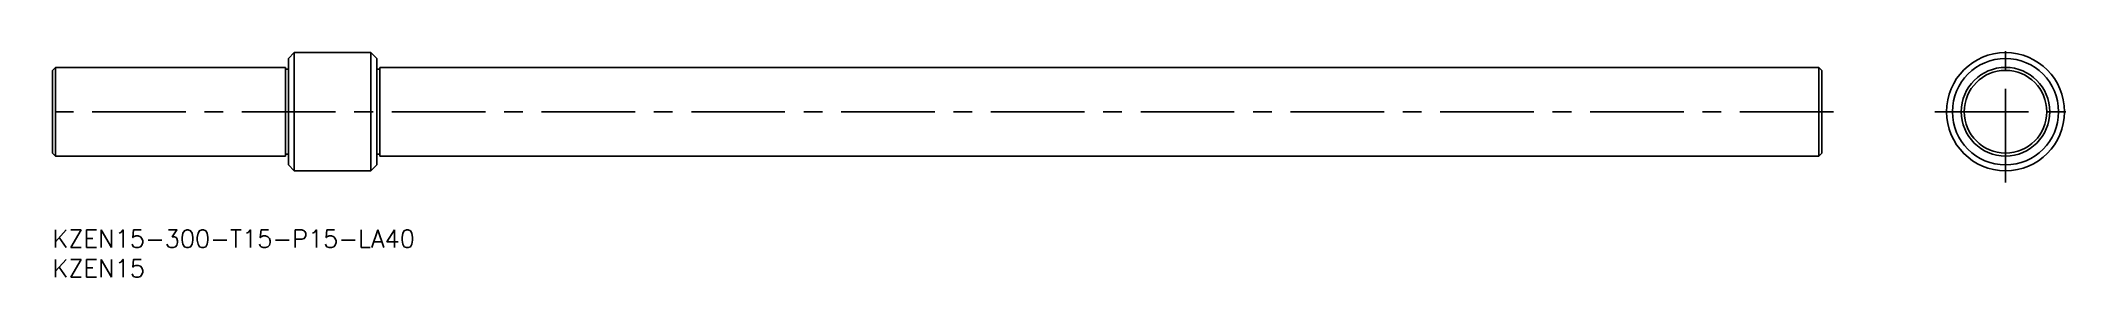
# Model space of a CAD drawing. Extents: x -2 to 343, y -8 to 32.
import ezdxf

# ---------------------------------------------------------------- set-up
doc = ezdxf.new("R2010")
doc.units = 0
doc.header["$LTSCALE"] = 0.5
doc.linetypes.add('CENTER', pattern=[50.8, 31.75, -6.35, 6.35, -6.35])
for name, color, linetype in [('MSM_CENTER', 1, 'CENTER'), ('MSM_CONTINUOUS', 7, 'CONTINUOUS'), ('MSM_PART_NUMBER', 7, 'CONTINUOUS')]:
    doc.layers.add(name, color=color, linetype=linetype)
doc.styles.get("Standard").update_dxf_attribs({"font": 'txt.shx', "height": 3, "bigfont": 'bigfont.shx'})

# ---------------------------------------------------------------- blocks, each defined once
blk = doc.blocks.new('*U6')
at = {"layer": 'MSM_PART_NUMBER'}
blk.add_text('KZEN15-300-T15-P15-LA40', height=3, dxfattribs=at).set_placement((0, -3))
blk = doc.blocks.new('*U7')
at = {"layer": 'MSM_PART_NUMBER'}
blk.add_text('KZEN15', height=3, dxfattribs=at).set_placement((0, -8))

msp = doc.modelspace()

# ---------------------------------------------------------------- linework, layer by layer
at = {"layer": 'MSM_CENTER'}
for p, q in [((331.17, 8), (331.17, 32)), ((302, 20), (-2, 20)), ((319.17, 20), (343.17, 20))]:
    msp.add_line(p, q, dxfattribs=at)
at = {"layer": 'MSM_CONTINUOUS'}
for p, q in [((41, 30), (40, 29)), ((40, 29), (40, 11)), ((54, 30), (41, 30)), ((41, 30), (41, 10)), ((54, 30), (55, 29)), ((54, 30), (54, 10)), ((55, 29), (55, 11)), ((0, 27), (0.5, 27.5)), ((0, 27), (0, 13)), ((39.5, 27.5), (0.5, 27.5)), ((0.5, 27.5), (0.5, 12.5)), ((39.5, 12.5), (39.5, 27.5)), ((40, 27.2), (39.5, 27.2)), ((55, 27.2), (55.5, 27.2)), ((55.5, 27.5), (299.5, 27.5)), ((55.5, 12.5), (55.5, 27.5)), ((299.5, 27.5), (299.5, 12.5)), ((300, 27), (299.5, 27.5)), ((300, 27), (300, 13)), ((0, 13), (0.5, 12.5)), ((39.5, 12.5), (0.5, 12.5)), ((40, 12.8), (39.5, 12.8)), ((41, 10), (40, 11)), ((54, 10), (55, 11)), ((55, 12.8), (55.5, 12.8)), ((55.5, 12.5), (299.5, 12.5)), ((300, 13), (299.5, 12.5)), ((54, 10), (41, 10))]:
    msp.add_line(p, q, dxfattribs=at)
for radius in [10, 9, 7.5, 7]:
    msp.add_circle((331.17, 20), radius, dxfattribs=at)

# ---------------------------------------------------------------- block references
for name in ['*U6', '*U7']:
    msp.add_blockref(name, (0, 0), dxfattribs=at)

doc.saveas('drawing.dxf')
